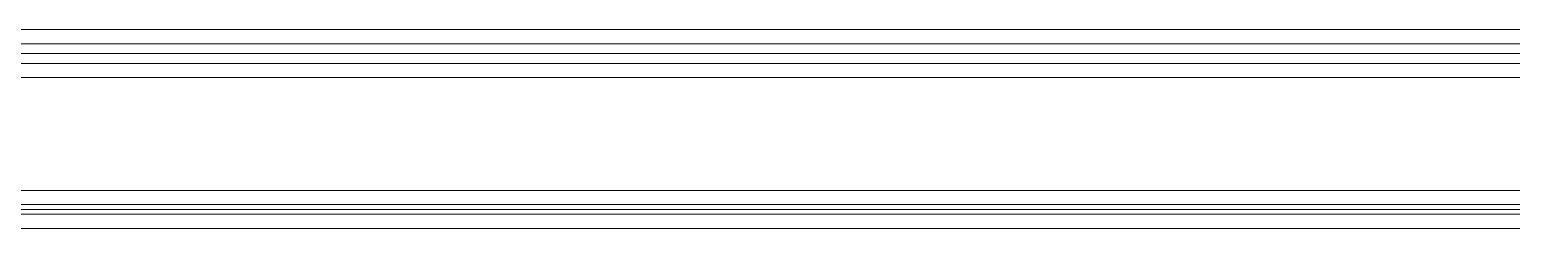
# Model space of a CAD drawing. Header units: millimetres. Extents: x -88595 to 880822, y -1054509 to -148035.
# Drawn here: x 415612 to 416563, y -273096 to -272968 of the extents above; entities that cross this region are included whole.
import ezdxf

# ---------------------------------------------------------------- set-up
doc = ezdxf.new("R2010")
doc.units = ezdxf.units.MM
doc.layers.add('Изоляция', color=7, linetype='Continuous', lineweight=18)
doc.layers.add('Трубопровод', color=7, linetype='Continuous', lineweight=18)

msp = doc.modelspace()

# ---------------------------------------------------------------- linework, layer by layer
at = {"layer": 'Изоляция', "color": 134, "true_color": 0x00a6a6}
for p, q in [((416882.08, -272968.3), (412583.76, -272968.3)), ((412583.76, -272999), (416880.14, -272999))]:
    msp.add_line(p, q, dxfattribs=at)
at = {"layer": 'Изоляция', "color": 190, "true_color": 0x8000ff}
for p, q in [((416827.88, -273071.47), (412589.96, -273071.47)), ((412589.96, -273095.82), (416824.12, -273095.82))]:
    msp.add_line(p, q, dxfattribs=at)
at = {"layer": 'Трубопровод', "color": 134, "linetype": 'Continuous', "true_color": 0x00a6a6}
for p, q in [((416882.08, -272977.3), (412583.76, -272977.3)), ((412583.76, -272990), (416882.08, -272990))]:
    msp.add_line(p, q, dxfattribs=at)
at = {"layer": 'Трубопровод', "color": 134, "true_color": 0x00a6a6}
msp.add_line((416882.08, -272983.65), (412583.76, -272983.65), dxfattribs=at)
msp.add_line((416882.08, -272983.65), (412583.76, -272983.65), dxfattribs=at)
at = {"layer": 'Трубопровод', "color": 190, "linetype": 'Continuous', "true_color": 0x8000ff}
for p, q in [((416827.88, -273080.47), (412589.96, -273080.47)), ((412589.96, -273086.82), (416827.88, -273086.82))]:
    msp.add_line(p, q, dxfattribs=at)
at = {"layer": 'Трубопровод', "color": 190, "true_color": 0x8000ff}
msp.add_line((416827.88, -273083.65), (412589.96, -273083.65), dxfattribs=at)
msp.add_line((416827.88, -273083.65), (412589.96, -273083.65), dxfattribs=at)

doc.saveas('drawing.dxf')
